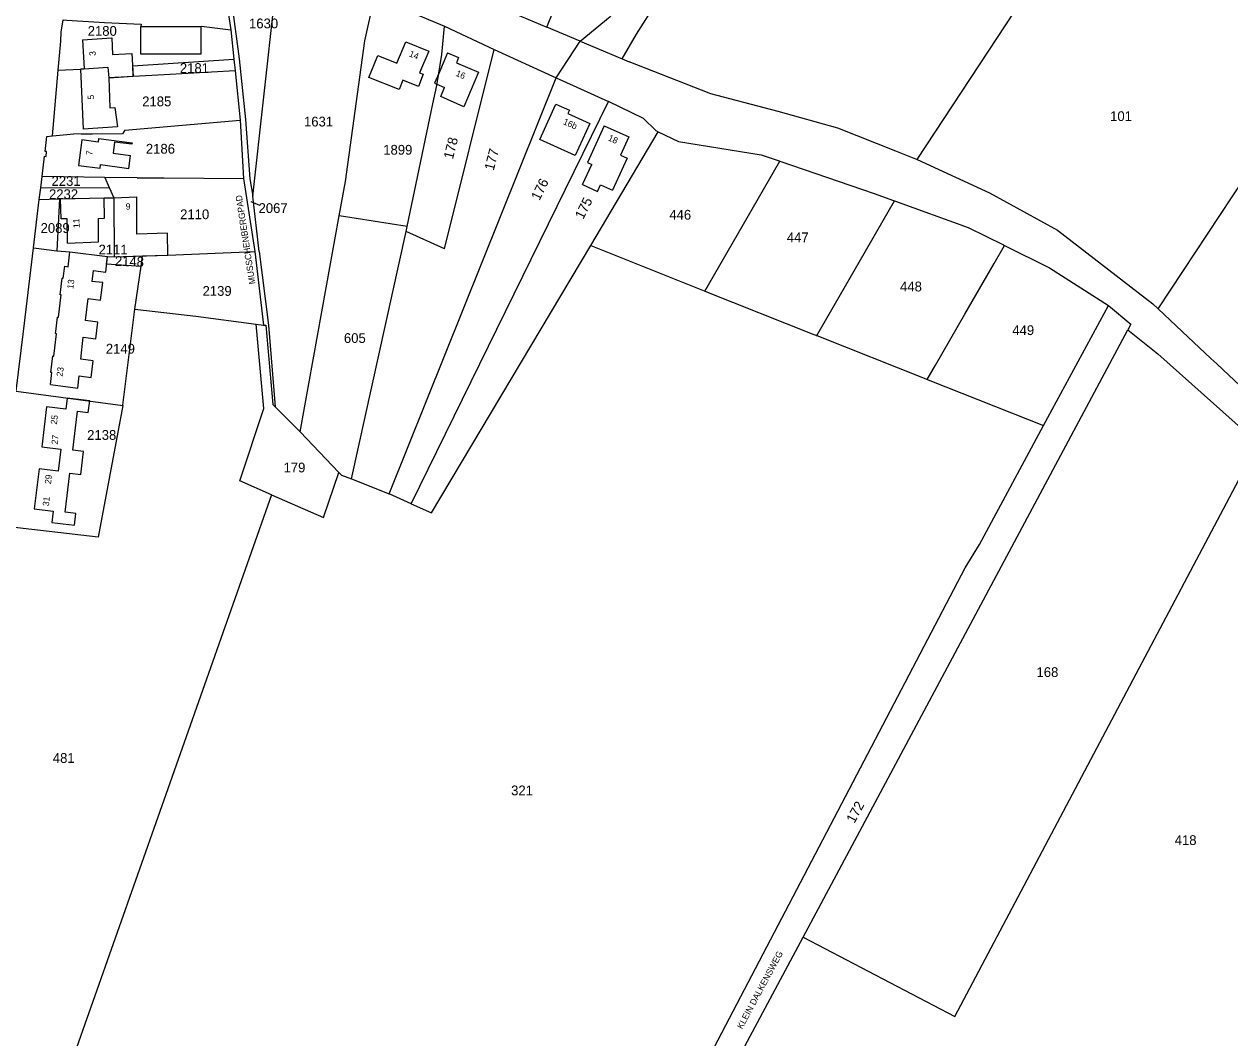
# Model space of a CAD drawing. Extents: x 191922 to 199923, y 328959 to 333350.
# Drawn here: x 194039.9 to 194372.6, y 332305.1 to 332584.8 of the extents above; entities that cross this region are included whole.
import ezdxf

# ---------------------------------------------------------------- set-up
doc = ezdxf.new("R2010")
doc.units = 0
for name, color, linetype in [('bestemmingsplangebied', 7, 'Continuous'), ('bouwvlak', 7, 'Continuous'), ('enkelbestemming', 7, 'Continuous'), ('Level 14', 7, 'Continuous'), ('Level 6', 7, 'Continuous'), ('maatvoering - maximum aantal wooneenheden', 7, 'Continuous'), ('Maatvoering_symbolen', 7, 'Continuous'), ('recreatiewoning', 7, 'Continuous')]:
    doc.layers.add(name, color=color, linetype=linetype)

msp = doc.modelspace()

# ---------------------------------------------------------------- linework, layer by layer
at = {"layer": 'bestemmingsplangebied'}
for p, q in [((194155.17, 332576.49), (194155.91, 332584.29)), ((194155.17, 332576.49), (194155.91, 332584.29)), ((194155.91, 332584.29), (194169.59, 332577.85)), ((194155.91, 332584.29), (194169.59, 332577.85)), ((194186.72, 332570.05), (194193.34, 332580.15)), ((194186.72, 332570.05), (194193.34, 332580.15)), ((194169.59, 332577.85), (194186.72, 332570.05)), ((194169.59, 332577.85), (194186.72, 332570.05)), ((194145.31, 332527.65), (194145.61, 332528.98)), ((194145.31, 332527.65), (194145.61, 332528.98)), ((194130.27, 332459.42), (194145.31, 332527.65)), ((194130.27, 332459.42), (194145.31, 332527.65)), ((194103.92, 332502.09), (194105.98, 332501.82)), ((194103.92, 332502.09), (194105.98, 332501.82)), ((194109.19, 332479.27), (194116.09, 332472.32)), ((194109.19, 332479.27), (194116.09, 332472.32)), ((194116.09, 332472.32), (194126.76, 332461.1)), ((194116.09, 332472.32), (194126.76, 332461.1))]:
    msp.add_line(p, q, dxfattribs=at)
for points in [[(194193.34, 332580.15), (194201.58, 332586.98), (194206.92, 332592.36), (194212.03, 332599.74), (194217.43, 332611.66)], [(194193.34, 332580.15), (194201.58, 332586.98), (194206.92, 332592.36), (194212.03, 332599.74), (194217.43, 332611.66)], [(194145.61, 332528.98), (194152.67, 332562.84), (194153.78, 332567.93), (194155.17, 332576.49)], [(194145.61, 332528.98), (194152.67, 332562.84), (194153.78, 332567.93), (194155.17, 332576.49)], [(194067.15, 332479.64), (194067.16, 332479.73), (194070.48, 332506.21)], [(194067.15, 332479.64), (194067.16, 332479.73), (194070.48, 332506.21)], [(194070.48, 332506.21), (194087.25, 332504.22), (194103.92, 332502.09)], [(194070.48, 332506.21), (194087.25, 332504.22), (194103.92, 332502.09)], [(194105.98, 332501.82), (194106.57, 332501.75), (194108.55, 332479.92), (194109.19, 332479.27)], [(194105.98, 332501.82), (194106.57, 332501.75), (194108.55, 332479.92), (194109.19, 332479.27)], [(194067.15, 332479.64), (194060.36, 332443.26), (194033.28, 332446.43), (194033.68, 332449.92)], [(194067.15, 332479.64), (194060.36, 332443.26), (194033.28, 332446.43), (194033.68, 332449.92)], [(194126.76, 332461.1), (194127.47, 332460.35), (194130.27, 332459.42)], [(194126.76, 332461.1), (194127.47, 332460.35), (194130.27, 332459.42)]]:
    msp.add_lwpolyline(points, dxfattribs=at)
at = {"layer": 'bouwvlak'}
msp.add_line((194104.93, 332534.84), (194102.6, 332535.8), dxfattribs=at)
at = {"layer": 'Level 6'}
for p, q in [((194286.33, 332547.49), (194330.72, 332614.88)), ((194102.97, 332537.41), (194110.36, 332604.11)), ((194184.1, 332584.01), (194190.46, 332599.48)), ((194208.89, 332582.03), (194218.98, 332598.02)), ((194133.93, 332580.21), (194136.62, 332592.38)), ((194136.62, 332592.38), (194155.91, 332584.29)), ((194095.76, 332591.04), (194096.96, 332583.27)), ((194171.87, 332589.11), (194184.1, 332584.01)), ((194096.96, 332583.27), (194097.77, 332575.19)), ((194193.34, 332580.15), (194184.1, 332584.01)), ((194204.9, 332575.28), (194208.89, 332582.03)), ((194049.31, 332572.14), (194050, 332580.12)), ((194193.34, 332580.15), (194204.9, 332575.28)), ((194097.77, 332575.19), (194098.1, 332571.98)), ((194155.88, 332522.8), (194169.59, 332577.85)), ((194204.9, 332575.28), (194206.84, 332574.46)), ((194047.73, 332554.02), (194049.31, 332572.14)), ((194049.31, 332572.14), (194055.47, 332572.46)), ((194098.1, 332571.98), (194099.49, 332558.37)), ((194228.93, 332565.79), (194206.84, 332574.46)), ((194140.63, 332455.2), (194186.72, 332570.05)), ((194186.72, 332570.05), (194188.56, 332569.18)), ((194188.56, 332569.18), (194201.16, 332563.54)), ((194352.85, 332506.25), (194395.7, 332571.32)), ((194228.93, 332565.79), (194247.91, 332560.82)), ((194146.72, 332452.48), (194201.16, 332563.54)), ((194210.84, 332558.83), (194201.16, 332563.54)), ((194067.73, 332555.63), (194099.49, 332558.37)), ((194099.49, 332558.37), (194100.42, 332542.29)), ((194210.84, 332558.83), (194214.19, 332555.45)), ((194247.91, 332560.82), (194264.32, 332556.23)), ((194196.27, 332523.77), (194214.88, 332555.11)), ((194214.19, 332555.45), (194214.88, 332555.11)), ((194214.88, 332555.11), (194220.5, 332552.43)), ((194264.32, 332556.23), (194280.36, 332549.86)), ((194045.68, 332549.73), (194046.17, 332553.82)), ((194046.17, 332553.82), (194047.73, 332554.02)), ((194047.73, 332554.02), (194053.61, 332554.53)), ((194055.68, 332554.46), (194053.61, 332554.53)), ((194058.8, 332554.5), (194055.68, 332554.46)), ((194220.5, 332552.43), (194243.28, 332548.8)), ((194044.84, 332542.79), (194045.52, 332548.43)), ((194045.52, 332548.43), (194045.97, 332548.36)), ((194046.11, 332549.73), (194045.68, 332549.73)), ((194045.97, 332548.36), (194046.11, 332549.73)), ((194243.28, 332548.8), (194248.24, 332547.09)), ((194280.36, 332549.86), (194286.33, 332547.49)), ((194248.24, 332547.09), (194248.42, 332547.03)), ((194248.42, 332547.03), (194274.43, 332538.09)), ((194286.33, 332547.49), (194306.31, 332538.25)), ((194044.47, 332539.65), (194044.84, 332542.79)), ((194062.14, 332542.51), (194044.84, 332542.79)), ((194062.14, 332542.51), (194063.4, 332539.72)), ((194071.08, 332542.39), (194062.14, 332542.51)), ((194100.42, 332542.29), (194103.57, 332522.13)), ((194044.09, 332536.5), (194044.47, 332539.65)), ((194044.47, 332539.65), (194063.4, 332539.72)), ((194063.4, 332539.72), (194064.65, 332536.92)), ((194042.48, 332523.14), (194044.09, 332536.5)), ((194044.09, 332536.5), (194049.7, 332536.65)), ((194049.7, 332536.65), (194048.9, 332522.32)), ((194049.7, 332536.65), (194049.97, 332536.66)), ((194049.97, 332536.66), (194061.99, 332536.96)), ((194061.99, 332536.96), (194064.65, 332536.92)), ((194064.65, 332536.92), (194064.73, 332520.64)), ((194104.76, 332522.1), (194102.97, 332537.41)), ((194274.43, 332538.09), (194279.82, 332536.15)), ((194279.82, 332536.15), (194280.08, 332536.06)), ((194280.08, 332536.06), (194300.43, 332528.74)), ((194306.31, 332538.25), (194325.05, 332527.95)), ((194116.09, 332472.32), (194126.84, 332531.96)), ((194145.61, 332528.98), (194126.84, 332531.96)), ((194300.43, 332528.74), (194310.12, 332523.93)), ((194155.88, 332522.8), (194145.31, 332527.65)), ((194325.05, 332527.95), (194351.35, 332507.67)), ((194042.48, 332523.14), (194048.9, 332522.32)), ((194048.9, 332522.32), (194052.56, 332521.97)), ((194052.56, 332521.97), (194062.93, 332520.71)), ((194103.57, 332522.13), (194105.98, 332501.82)), ((194152.29, 332449.99), (194196.27, 332523.77)), ((194196.27, 332523.77), (194227.55, 332511.27)), ((194310.12, 332523.93), (194310.43, 332523.77)), ((194310.43, 332523.77), (194322.81, 332517.63)), ((194062.67, 332518.71), (194062.93, 332520.71)), ((194062.67, 332518.71), (194072.16, 332518.05)), ((194062.93, 332520.71), (194064.73, 332520.64)), ((194064.73, 332520.64), (194072.59, 332520.9)), ((194072.16, 332518.05), (194072.59, 332520.9)), ((194070.48, 332506.21), (194072.16, 332518.05)), ((194322.81, 332517.63), (194339.14, 332507.23)), ((194227.55, 332511.27), (194227.75, 332511.18)), ((194227.75, 332511.18), (194257.83, 332499.23)), ((194321.24, 332474.06), (194339.14, 332507.23)), ((194339.14, 332507.23), (194345.25, 332502.09)), ((194351.35, 332507.67), (194352.85, 332506.25)), ((194352.85, 332506.25), (194359.48, 332500)), ((194106.03, 332478.76), (194103.92, 332502.09)), ((194345.25, 332502.09), (194344.48, 332500.5)), ((194254.87, 332332.92), (194344.48, 332500.5)), ((194257.83, 332499.23), (194258.33, 332499.03)), ((194258.33, 332499.03), (194258.49, 332498.97)), ((194258.49, 332498.97), (194258.61, 332498.92)), ((194258.61, 332498.92), (194288.75, 332486.96)), ((194344.48, 332500.5), (194352.73, 332493.91)), ((194359.48, 332500), (194367.33, 332492.59)), ((194352.73, 332493.91), (194380.39, 332469.17)), ((194367.33, 332492.59), (194368.99, 332491.11)), ((194368.99, 332491.11), (194372.34, 332488.02)), ((194288.75, 332486.96), (194289.09, 332486.82)), ((194289.09, 332486.82), (194289.85, 332486.52)), ((194289.85, 332486.52), (194321.24, 332474.06)), ((194372.34, 332488.02), (194391.51, 332469.82)), ((194037.73, 332483.55), (194067.15, 332479.64)), ((194099.4, 332458.82), (194106.03, 332478.76)), ((194303.54, 332441.26), (194321.24, 332474.06)), ((194296.69, 332311.02), (194380.39, 332469.17)), ((194108.13, 332454.99), (194099.4, 332458.82)), ((194122.53, 332448.69), (194126.76, 332461.1)), ((194130.27, 332459.42), (194140.63, 332455.2)), ((194146.72, 332452.48), (194140.63, 332455.2)), ((194108.13, 332454.99), (194045.41, 332276.92)), ((194108.13, 332454.99), (194122.53, 332448.69)), ((194146.72, 332452.48), (194152.29, 332449.99)), ((194299.62, 332434.84), (194303.54, 332441.26)), ((194230.4, 332302.67), (194299.62, 332434.84)), ((194229.38, 332285.24), (194254.87, 332332.92)), ((194254.87, 332332.92), (194296.69, 332311.02))]:
    msp.add_line(p, q, dxfattribs=at)
for points in [[(194094.99, 332606.71), (194095.79, 332602.57), (194097.13, 332591.09), (194099.24, 332575.24), (194100.99, 332558.5), (194102.18, 332542.2), (194102.97, 332537.41)], [(194050, 332580.12), (194050.1, 332582.61), (194050.71, 332586.01)], [(194050.71, 332586.01), (194051.65, 332585.89), (194062.08, 332585.33), (194072.18, 332584.82), (194072.15, 332584.17), (194088.86, 332584.24), (194096.96, 332583.27)], [(194126.84, 332531.96), (194128.54, 332541.39), (194133.93, 332580.21)], [(194069.99, 332570.42), (194069.86, 332573.32), (194097.77, 332575.19)], [(194055.47, 332572.46), (194056.48, 332572.51), (194062.98, 332572.99), (194063.24, 332569.99), (194069.98, 332570.48), (194069.99, 332570.42)], [(194098.1, 332571.98), (194078.51, 332570.85), (194069.99, 332570.42)], [(194067.73, 332555.63), (194067.04, 332554.57), (194058.8, 332554.5)], [(194227.75, 332511.18), (194238, 332528.99), (194248.42, 332547.03)], [(194071.08, 332542.39), (194078.56, 332542.42), (194100.42, 332542.29)], [(194258.61, 332498.92), (194268.95, 332516.79), (194280.08, 332536.06)], [(194037.73, 332483.55), (194039.71, 332500), (194042.48, 332523.14)], [(194072.59, 332520.9), (194079.52, 332521.11), (194103.57, 332522.13)], [(194104.76, 332522.1), (194107.34, 332501.77), (194109.19, 332479.27)], [(194299.45, 332504.78), (194307.55, 332518.78), (194310.43, 332523.77)], [(194289.09, 332486.82), (194291.37, 332490.77), (194299.45, 332504.78)]]:
    msp.add_lwpolyline(points, dxfattribs=at)
at = {"layer": 'recreatiewoning'}
for p, q in [((194156.75, 332576.95), (194154.32, 332571.25)), ((194156.75, 332576.95), (194159.76, 332575.66)), ((194159.76, 332575.66), (194159.18, 332574.18)), ((194159.18, 332574.18), (194165.27, 332571.61)), ((194154.32, 332571.25), (194153.17, 332568.54)), ((194153.17, 332568.54), (194153.83, 332568.25)), ((194165.27, 332571.61), (194161.27, 332562.01)), ((194153.83, 332568.25), (194155.93, 332567.36)), ((194154.86, 332564.84), (194155.93, 332567.36)), ((194161.27, 332562.01), (194154.86, 332564.84)), ((194186.66, 332562.78), (194190.38, 332561.09)), ((194190.38, 332561.09), (194189.96, 332560.21)), ((194189.96, 332560.21), (194196.03, 332557.44)), ((194200, 332556.8), (194195.4, 332546.64)), ((194200, 332556.8), (194206.76, 332553.73)), ((194060.44, 332553.28), (194069.71, 332552.09)), ((194206.76, 332553.73), (194204.46, 332548.66)), ((194204.46, 332548.66), (194206.28, 332547.83)), ((194194.02, 332540.57), (194196.54, 332546.12)), ((194195.4, 332546.64), (194196.54, 332546.12)), ((194206.28, 332547.83), (194202.28, 332539.01)), ((194194.02, 332540.57), (194198.12, 332538.68)), ((194198.12, 332538.68), (194198.95, 332540.52)), ((194198.95, 332540.52), (194202.28, 332539.01)), ((194062.08, 332531.27), (194061.99, 332536.96)), ((194064.65, 332536.92), (194071.02, 332537.15)), ((194052.06, 332517.9), (194052.56, 332521.97)), ((194052.56, 332521.97), (194062.93, 332520.71)), ((194062.41, 332516.42), (194062.93, 332520.71)), ((194058.97, 332516.84), (194058.61, 332513.81)), ((194058.97, 332516.84), (194062.41, 332516.42)), ((194061.61, 332513.52), (194058.61, 332513.81))]:
    msp.add_line(p, q, dxfattribs=at)
for points in [[(194072.12, 332584.16), (194088.65, 332584.14), (194088.66, 332576.53), (194072.09, 332576.55), (194072.12, 332584.16)], [(194056.02, 332580.52), (194056.48, 332572.51), (194055.47, 332572.46), (194056.15, 332555.84)], [(194056.02, 332580.52), (194064.07, 332581.03), (194064.31, 332576.46), (194069.64, 332576.75), (194069.99, 332570.42), (194063.24, 332569.99), (194063.55, 332561.72), (194064.97, 332561.85), (194065.66, 332556.46), (194056.15, 332555.84)], [(194137.5, 332576.23), (194142.79, 332574.08), (194145.23, 332580), (194151.56, 332577.4)], [(194151.56, 332577.4), (194149.05, 332571.39), (194150.04, 332570.99), (194148.7, 332567.66), (194144.38, 332569.42), (194143.37, 332566.78), (194135.07, 332570.14), (194137.5, 332576.23)], [(194196.03, 332557.44), (194191.99, 332548.55), (194182.21, 332552.99), (194186.66, 332562.78)], [(194060.44, 332553.28), (194060.31, 332552.29), (194055.85, 332552.88), (194054.93, 332545.87), (194060.88, 332545.09), (194060.99, 332546.09), (194068.79, 332545.01), (194069.29, 332548.58)], [(194069.71, 332552.09), (194069.67, 332551.69), (194064.86, 332552.3), (194064.49, 332549.23), (194069.29, 332548.58)], [(194051.89, 332524.41), (194051.75, 332531.15), (194050.12, 332531.11), (194049.97, 332536.66), (194061.99, 332536.96)], [(194064.65, 332536.92), (194064.73, 332520.64), (194079.52, 332521.11)], [(194079.52, 332521.11), (194079.46, 332527.17), (194071.05, 332526.9), (194071.02, 332537.15)], [(194051.89, 332524.41), (194060.42, 332524.75), (194060.39, 332531.22), (194062.08, 332531.27)], [(194048.63, 332500), (194049.11, 332504.01), (194049.41, 332503.98), (194050.15, 332510.12), (194049.86, 332510.16), (194050.42, 332514.74), (194050.71, 332514.71), (194051.12, 332518.03), (194052.06, 332517.9)], [(194047.16, 332485.37), (194054.73, 332484.39), (194055.1, 332487.77), (194058.44, 332487.35), (194058.94, 332491.98), (194055.58, 332492.4), (194056.24, 332498.49), (194059.72, 332498.04), (194060.25, 332502.62), (194056.85, 332503.06), (194057.59, 332509.12), (194061, 332508.7), (194061.61, 332513.52)], [(194047.16, 332485.37), (194047.56, 332488.68), (194047.26, 332488.73), (194047.81, 332493.3), (194048.11, 332493.26), (194048.86, 332499.41), (194048.56, 332499.45), (194048.63, 332500)], [(194051.75, 332481.67), (194051.37, 332478.59), (194046.12, 332479.24), (194044.76, 332468.18), (194050.01, 332467.53), (194049.27, 332461.49), (194044.02, 332462.13), (194042.66, 332451.1), (194047.91, 332450.45), (194047.53, 332447.38)], [(194047.53, 332447.38), (194053.78, 332446.61), (194054.17, 332449.78), (194051.19, 332450.15), (194052.52, 332460.98), (194055.51, 332460.61), (194056.28, 332466.88), (194053.31, 332467.25), (194054.64, 332478.09), (194057.62, 332477.72), (194058.01, 332480.9), (194051.75, 332481.67)]]:
    msp.add_lwpolyline(points, dxfattribs=at)

# ---------------------------------------------------------------- texts
at = {"layer": 'enkelbestemming'}
for s, p in [('1630', (194101.97, 332583.68)), ('2180', (194057.45, 332581.62)), ('2181', (194082.88, 332571.37)), ('2185', (194072.49, 332562.18)), ('1631', (194117.13, 332556.6)), ('101', (194339.58, 332558.1)), ('2186', (194073.5, 332549.1)), ('1899', (194139, 332548.82)), ('2231', (194047.47, 332540.22)), ('2232', (194046.77, 332536.57)), ('2067', (194104.59, 332532.73)), ('2110', (194082.95, 332531.02)), ('446', (194217.94, 332530.89)), ('2089', (194044.45, 332527.24)), ('447', (194250.37, 332524.65)), ('2111', (194060.44, 332521.29)), ('2139', (194089.14, 332509.88)), ('448', (194281.62, 332511.1)), ('449', (194312.59, 332499.05)), ('605', (194128.15, 332496.87)), ('2149', (194062.45, 332493.93)), ('2138', (194057.3, 332470.14)), ('179', (194111.49, 332461.16)), ('168', (194319.27, 332404.7)), ('481', (194047.82, 332381.01)), ('321', (194174.29, 332372.06)), ('418', (194357.4, 332358.35))]:
    msp.add_text(s, height=2.7, rotation=0, dxfattribs=at).set_placement(p)
at = {"layer": 'Level 14'}
for s, rotation, p in [('178', 76.0472, (194158.22, 332547.4)), ('177', 75.5872, (194169.47, 332544.27)), ('176', 63.8729, (194182.09, 332535.98)), ('175', 63.8739, (194194.18, 332530.78)), ('2148', 358.2226, (194064.91, 332518.16)), ('172', 61.8359, (194269.01, 332364.16))]:
    msp.add_text(s, height=2.7, rotation=rotation, dxfattribs=at).set_placement(p)
at = {"layer": 'maatvoering - maximum aantal wooneenheden'}
for s, rotation, p in [('3', 93.2689, (194059.68, 332576.14)), ('14', 337.6448, (194145.96, 332576.02)), ('16', 336.6432, (194158.84, 332570.64)), ('5', 92.3502, (194059.21, 332564.07)), ('16b', 335.4611, (194188.47, 332557.32)), ('18', 335.6415, (194200.88, 332552.83)), ('7', 82.5266, (194058.71, 332548.53)), ('9', 2.0638, (194067.97, 332533.64)), ('11', 91.1469, (194055.21, 332528.61)), ('13', 83.0456, (194053.47, 332511.71)), ('23', 83.0456, (194050.54, 332487.53)), ('25', 82.9887, (194048.94, 332474.3)), ('27', 83.799, (194049.16, 332468.81)), ('29', 83.799, (194047.31, 332457.86)), ('31', 83.799, (194046.73, 332451.77))]:
    msp.add_text(s, height=1.75, rotation=rotation, dxfattribs=at).set_placement(p)
at = {"layer": 'Maatvoering_symbolen'}
for s, rotation, p in [('MUSSCHENBERGPAD', 98.6895, (194103.72, 332513.22)), ('KLEIN DALKENSWEG', 61.742, (194238.05, 332307.43))]:
    msp.add_text(s, height=1.75, rotation=rotation, dxfattribs=at).set_placement(p)

doc.saveas('drawing.dxf')
